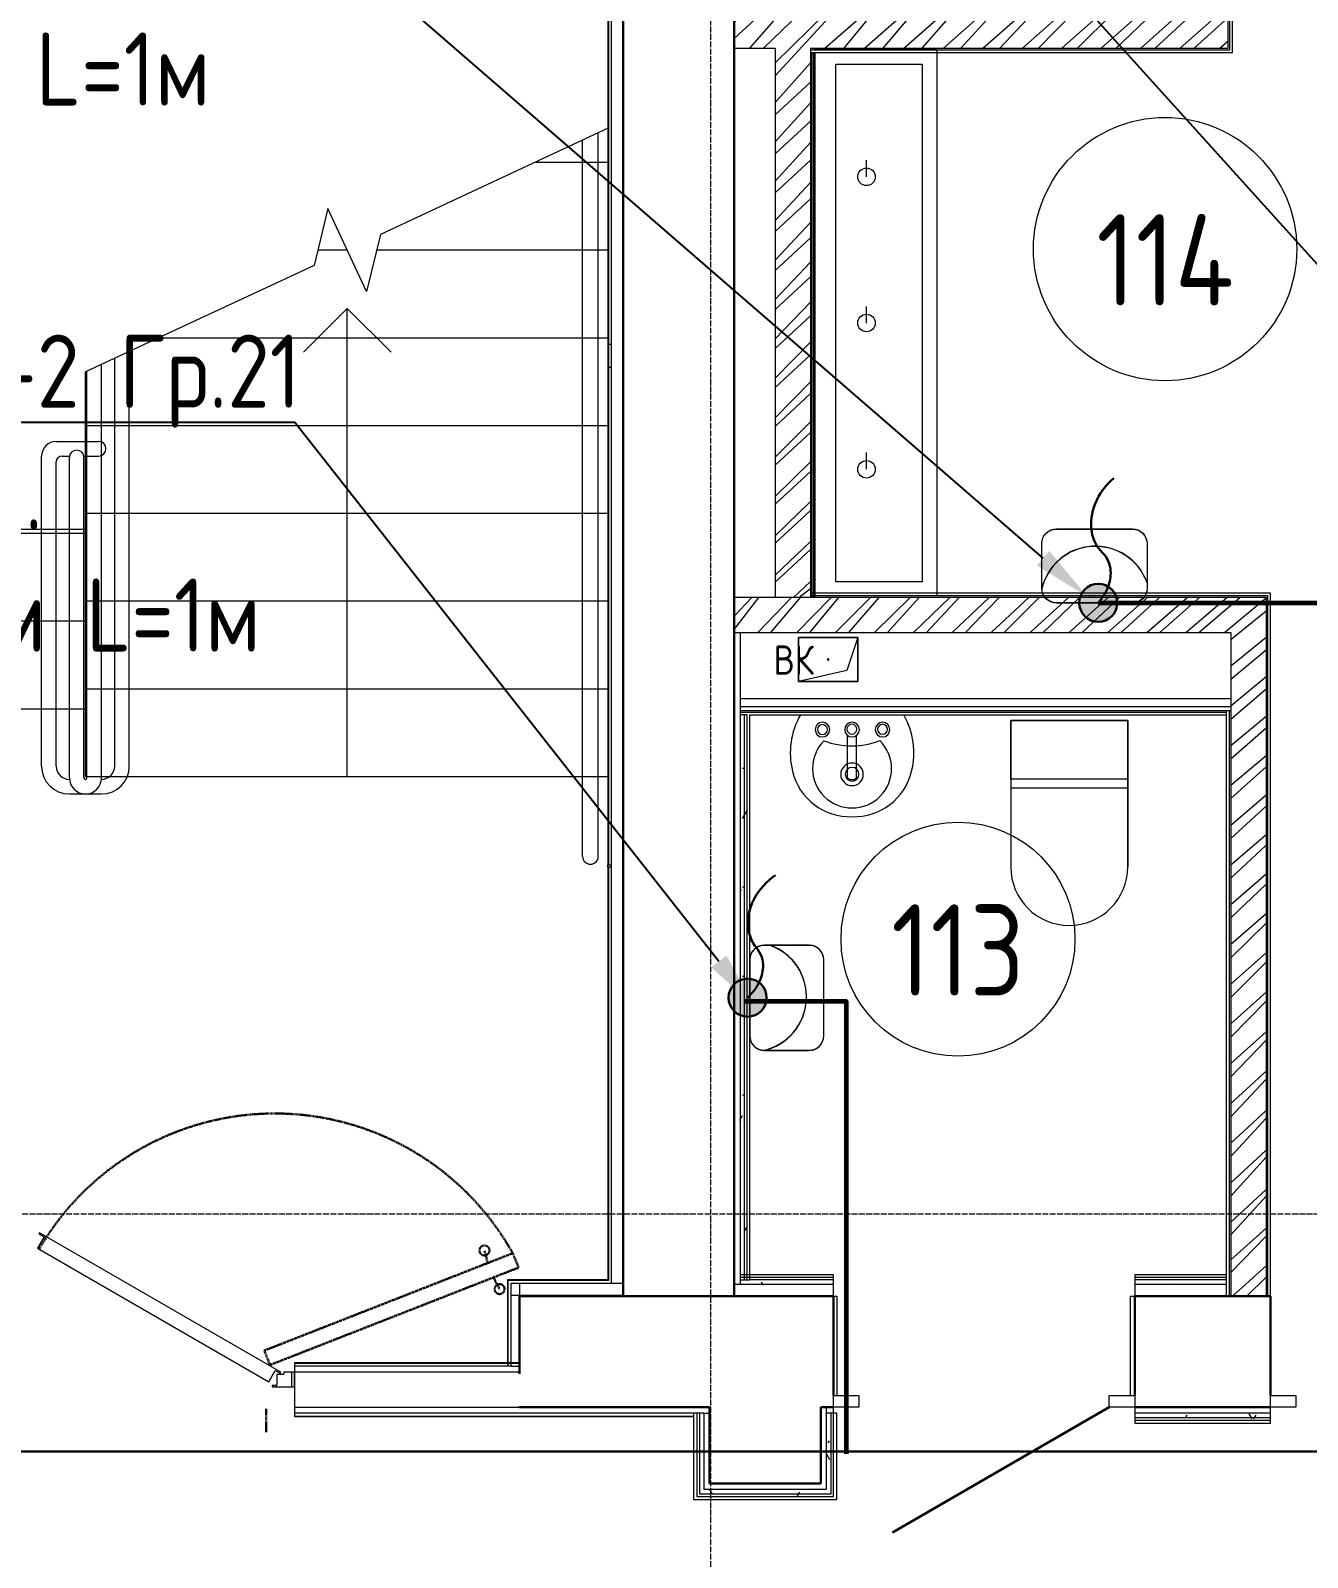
# Model space of a CAD drawing. Header units: millimetres. Extents: x -32 to 417638015, y -35 to 175284279.
# Drawn here: x 416269579 to 416273945, y 175243470 to 175248690 of the extents above; entities that cross this region are included whole.
import ezdxf
from ezdxf import colors
from ezdxf.entities.mleader import LeaderData, LeaderLine
from ezdxf.math import Vec2, Vec3

# ---------------------------------------------------------------- set-up
doc = ezdxf.new("R2010")
doc.units = ezdxf.units.MM
doc.linetypes.add('ADSK_Линия сетки', pattern=[25, 20, -2.5, 0, -2.5])
doc.linetypes.add('ADSK_Штриховая_ш3 п1_5', pattern=[4.5, 3, -1.5])
for name, color, linetype, lineweight in [('_ЭМ_гофра', 5, 'Continuous', 60), ('_ЭМ_ТХобщее_слой', 7, 'Continuous', 30), ('Аннотация', 7, 'Continuous', 18), ('Двери', 7, 'Continuous', 9), ('Лестницы', 7, 'Continuous', 9), ('Обобщенные модели', 7, 'Continuous', 18), ('Оси', 253, 'Continuous', 9), ('Перекрытие', 7, 'Continuous', 18), ('Сантехника', 7, 'Continuous', 18), ('Стены внутренние', 7, 'Continuous', 18), ('Стены наружные', 7, 'Continuous', 18), ('Стены несущие', 7, 'Continuous', 30), ('Стены отделка', 7, 'Continuous', 30), ('Стены перегородки', 7, 'Continuous', 30), ('Стены штриховка', 7, 'Continuous', 9), ('Стрелки вверх', 7, 'Continuous', 18), ('ТХ', 5, 'Continuous', 0), ('ШТРИХОВКА', 252, 'Continuous', 15), ('ЭМ_Лоток 1_2', 162, 'Continuous', 30), ('ЭОМ_Кабельный вывод', 1, 'Continuous', 35)]:
    doc.layers.add(name, color=color, linetype=linetype, lineweight=lineweight)
doc.layers.add('_ЭМ_Надписи', color=7, linetype='Continuous')
doc.layers.add('ЭОМ_Лотки рабочие', color=5, linetype='Continuous')
doc.layers.add('Линии', color=7, linetype='Continuous', lineweight=9, true_color=0x00a600)
doc.styles.add('GOST Common', font='GOST_Common.ttf', dxfattribs={"width": 0.9, "height": 349.9999999999996})
doc.styles.add('GOST Common_5', font='GOST_Common.ttf', dxfattribs={"width": 0.9, "height": 200})
doc.styles.add('ЭОМ', font='isocpeur.ttf', dxfattribs={"width": 0.85, "height": 250})
doc.linetypes.add('Cable in the tray', pattern='A,5,[130,ltypeshp.shx,S=1,R=0,X=0,Y=0],1.5,[130,ltypeshp.shx,S=1.5,R=90,X=0,Y=-1],1,[130,ltypeshp.shx,S=1,R=0,X=0.5,Y=0],5', length=12.5)
pattern_1 = [(0, (557.2005734382547, 188.9018102923583), (406.4, 101.6), [33.528, -271.272, 33.528, -271.272, -1625.6]), (0, (557.2005734382547, 188.9018102923583), (406.4, 101.6), [-609.6, 33.528, -576.072, 33.528, -271.272, -711.2]), (0, (557.2005734382547, 188.9018102923583), (406.4, 101.6), [-1524, 33.528, -169.672, 33.528, -474.472]), (120, (709.6005734382488, 239.7018102923575), (-291.1881810244989, 301.1527240979959), [33.52799999999996, -271.2719999999997, 33.52799999999996, -271.2719999999997, -1625.599999999999]), (120, (709.6005734382488, 239.7018102923575), (-291.1881810244989, 301.1527240979959), [-609.5999999999995, 33.52799999999996, -576.0719999999994, 33.52799999999996, -271.2719999999997, -711.1999999999995]), (120, (709.6005734382488, 239.7018102923575), (-291.1881810244989, 301.1527240979959), [-1523.999999999999, 33.52799999999996, -169.6719999999999, 33.52799999999996, -474.4719999999997]), (240, (760.4005734382372, 442.9018102923583), (-115.2118189755009, -402.7527240979958), [33.528, -271.272, 33.528, -271.272, -1625.6]), (240, (760.4005734382372, 442.9018102923583), (-115.2118189755009, -402.7527240979958), [-609.6, 33.528, -576.072, 33.528, -271.272, -711.2]), (240, (760.4005734382372, 442.9018102923583), (-115.2118189755009, -402.7527240979958), [-1524, 33.528, -169.672, 33.528, -474.472])]

# ---------------------------------------------------------------- blocks, each defined once
blk = doc.blocks.new('ТХ 1 этаж.')
at = {"layer": 'ТХ', "color": 252, "true_color": 0x939598}
for points in [[(15745.03123767377, 13920.18298309547), (16004.82650191785, 13920.18298309547, -0.414213562373095), (16054.82650191785, 13870.18298309547), (16054.82650191785, 13717.32307713729, -0.414213562373095), (16004.82650191785, 13667.32307716709), (15745.03123767377, 13667.32307716709, -0.414213562373095), (15695.03123767377, 13717.32307716709), (15695.03123767377, 13870.18298309547, -0.414213562373095)], [(14949.53877572421, 12187.54118410649), (14949.53877572421, 12447.33644835057, 0.414213562373095), (14899.53877572421, 12497.33644835057), (14746.67886976604, 12497.33644835057, 0.414213562373095), (14696.67886979584, 12447.33644835057), (14696.67886979584, 12187.54118410649, 0.414213562373095), (14746.67886979584, 12137.54118410649), (14899.53877572421, 12137.54118410649, 0.414213562373095)]]:
    blk.add_lwpolyline(points, format="xyb", close=True, dxfattribs=at)
for centre, start, end in [((15878.0957348466, 13673.51908820373), 19.61673463455898, 167.3478130291354), ((14702.87488083247, 12320.60568127932), 282.6521869710472, 70.3832653638703)]:
    blk.add_arc(centre, 187.6203580277616, start, end, dxfattribs=at)
blk = doc.blocks.new('1 этаж')
at = {"layer": 'Стены внутренние', "lineweight": 9}
h = blk.add_hatch(dxfattribs=at)
h.set_pattern_fill('FP_12', color=8, style=0, pattern_type=2)
h.set_pattern_definition(pattern_1)
h.paths.add_polyline_path([(7807.200573438284, 12907.6846196317), (7822.200573438284, 12907.6846196317), (7822.200573438284, 14839.95173423494), (7807.200573438284, 14839.95173423494), (7807.200573438284, 13565.80065126472)])
h = blk.add_hatch(dxfattribs=at)
h.set_pattern_fill('FP_12', color=8, style=0, pattern_type=2)
h.set_pattern_definition(pattern_1)
h.paths.add_polyline_path([(7831.200573438284, 12892.68461963172), (8126.381748866552, 12892.68461963172), (8126.381748866552, 12907.6846196317), (7807.200573438284, 12907.6846196317), (7807.200573438284, 12892.68461963172), (7822.200573438284, 12892.68461963172)])
h.paths.add_polyline_path([(9457.200573438313, 12892.68461963172), (9457.200573438313, 12907.6846196317), (9156.38174886658, 12907.6846196317), (9156.38174886658, 12892.68461963172)])
h = blk.add_hatch(dxfattribs=at)
h.set_pattern_fill('FP_12', color=8, style=0, pattern_type=2)
h.set_pattern_definition(pattern_1)
h.paths.add_polyline_path([(7682.805830363621, 12177.01381068587), (7682.805830363621, 12452.68461963167), (7667.805830363621, 12452.68461963167), (7667.805830363592, 12177.01381068587)])
h = blk.add_hatch(dxfattribs=at)
h.set_pattern_fill('FP_12', color=8, style=0, pattern_type=2)
h.set_pattern_definition(pattern_1)
h.paths.add_polyline_path([(8117.805830363621, 12192.01381068592), (8117.805830363621, 12452.68461963167), (8102.80583036365, 12452.68461963167), (8102.80583036365, 12192.01381068592)])
h = blk.add_hatch(dxfattribs=at)
h.set_pattern_fill('FP_12', color=8, style=0, pattern_type=2)
h.set_pattern_definition(pattern_1)
h.paths.add_polyline_path([(11117.0886627099, 12437.68461963163), (11202.94412380451, 12437.68461963163), (11202.94412380451, 12452.68461963167), (10650.38174886655, 12452.68461963167), (10650.38174886655, 12437.68461963163), (11114.90260441913, 12437.68461963163)])
h.paths.add_polyline_path([(9595.381748866523, 12437.68461963169), (9620.381748866552, 12437.68461963169), (9620.381748866552, 12452.68461963167), (9156.38174886658, 12452.68461963167), (9156.38174886658, 12437.68461963169), (9457.200573438313, 12437.68461963169)])
h = blk.add_hatch(dxfattribs=at)
h.set_pattern_fill('FP_12', color=8, style=0, pattern_type=2)
h.set_pattern_definition(pattern_1)
h.paths.add_polyline_path([(8082.80583036365, 12177.01381068587), (8117.805830363621, 12177.01381068587), (8117.805830363621, 12192.01381068592), (7682.805830363621, 12192.01381068592), (7683.024681366602, 12177.01381068587), (8070.371383627556, 12177.01381068587)])
at = {"layer": 'Стены штриховка'}
h = blk.add_hatch(dxfattribs=at)
h.set_pattern_fill('ANSI32', color=8, scale=10)
h.set_pattern_definition([(45, (-31496.66335460375, 188.9018102923583), (-67.35192090801866, 67.35192090801866), []), (45, (-31451.76205460375, 188.9018102923583), (-67.35192090801866, 67.35192090801866), [])])
h.paths.add_polyline_path([(9475.530879249942, 17239.12602867392), (8027.200573438255, 17239.12602867392), (8027.200573438255, 17239.14116865638), (7787.200573438313, 17239.1411686564), (7787.200573438313, 17119.12602867393), (7927.200573438255, 17119.12602867393), (7927.200573438255, 15240.70243787187), (8047.200573438255, 15240.70243787187), (8047.200573438255, 17119.12602867393), (9475.530879249942, 17119.12602867393)])
h.paths.add_polyline_path([(9605.38174886661, 15240.70243787187), (7787.200573438313, 15240.70243787187), (7787.200573438313, 15120.70243787189), (9485.38174886658, 15120.70243787189), (9485.38174886658, 13133.9018102919), (9605.381748866552, 13133.9018102919)])
h.paths.add_polyline_path([(9605.381748866552, 13133.9018102919), (9485.38174886658, 13133.9018102919), (9485.38174886658, 12852.68461963164), (9605.381748866552, 12852.68461963164)])
at = {"layer": 'Двери', "color": 8}
for p, q in [((5426.948871707384, 13055.28750531585), (5404.448871707373, 13016.31636214556)), ((5411.878363631699, 13069.18461963288), (5409.628363631698, 13065.28750531586)), ((5409.628363631698, 13065.28750531586), (5426.948871707384, 13055.28750531585)), ((6237.200573438136, 12592.68461963265), (5411.878363631699, 13069.18461963288)), ((5404.448871707373, 13016.31636214556), (6195.130065362438, 12559.81636214534)), ((6195.130065362438, 12559.81636214534), (6217.630065362448, 12598.78750531563)), ((6217.630065362448, 12598.78750531563), (6234.950573438135, 12588.78750531562)), ((6223.200573438246, 12584.71272205363), (6223.200573438246, 12549.18562130691)), ((6244.506624038648, 12584.71272205363), (6223.200573438246, 12584.71272205363)), ((6234.950573438135, 12588.78750531562), (6237.200573438136, 12592.68461963265)), ((6247.029510587698, 12592.68461963266), (6247.029510587698, 12587.23560860268)), ((6283.200573438246, 12592.68461963266), (6247.029510587698, 12592.68461963266)), ((6283.200573438246, 12592.68461963265), (6273.200573438159, 12592.68461963265)), ((6273.200573438159, 12592.68461963265), (6273.200573438159, 12542.68461963266)), ((6283.200573438246, 12542.68461963266), (6283.200573438246, 12592.68461963266)), ((6283.200573438246, 12542.68461963266), (6283.200573438246, 12592.68461963265)), ((6207.029510587699, 12546.68461963278), (6207.029510587699, 12542.68461963266)), ((6220.699571764108, 12546.68461963278), (6207.029510587699, 12546.68461963278)), ((6207.029510587699, 12542.68461963266), (6283.200573438246, 12542.68461963266)), ((6273.200573438159, 12542.68461963266), (6283.200573438246, 12542.68461963266)), ((8126.381748866512, 12512.68461963167), (8213.381748866512, 12512.68461963167)), ((8126.381748866512, 12472.68461963167), (8126.381748866512, 12512.68461963167)), ((8213.381748866512, 12512.68461963167), (8213.381748866512, 12472.68461963167)), ((9069.381748866514, 12512.68461963167), (9156.381748866512, 12512.68461963167)), ((9069.381748866514, 12472.68461963167), (9069.381748866514, 12512.68461963167)), ((9156.381748866512, 12512.68461963167), (9156.381748866512, 12472.68461963167)), ((9620.38174886654, 12512.68461963166), (9707.38174886654, 12512.68461963166)), ((9620.38174886654, 12472.68461963167), (9620.38174886654, 12512.68461963166)), ((9707.38174886654, 12512.68461963166), (9707.38174886654, 12472.68461963167)), ((8213.381748866512, 12472.68461963167), (8126.381748866512, 12472.68461963167)), ((9156.381748866512, 12472.68461963167), (9069.381748866514, 12472.68461963167)), ((9707.38174886654, 12472.68461963167), (9620.38174886654, 12472.68461963167))]:
    blk.add_line(p, q, dxfattribs=at)
at = {"layer": 'Двери', "color": 8, "lineweight": 30}
blk.add_line((9069.381748866514, 12472.68461963167), (8328.064003227033, 12044.68461963167), dxfattribs=at)
at = {"layer": 'Двери', "color": 8}
for centre, radius in [((6244.506624038648, 12587.23560860268), 2.522886549050668), ((6220.699571764108, 12549.18562130691), 2.501001674139161)]:
    blk.add_arc(centre, radius, 270, 0, dxfattribs=at)
at = {"layer": 'Лестницы', "color": 8}
for p, q in [((7358.611116980435, 16846.48652270498), (6576.89959036003, 16481.96845137384)), ((7358.611116980435, 16729.14116865625), (7358.611116980435, 16846.48652270498)), ((7106.963193133299, 16729.14116865626), (7358.611116980435, 16729.14116865626)), ((7106.963193133299, 16729.14116865626), (7358.611116980435, 16729.14116865626)), ((6397.577013583446, 16570.75176038074), (6350.32264360087, 16376.31388593867)), ((6529.645220377424, 16287.53057693178), (6397.577013583446, 16570.75176038074)), ((6576.89959036003, 16481.96845137384), (6529.645220377424, 16287.53057693178)), ((6363.161294351768, 16429.14116865626), (6463.611116980435, 16429.14116865626)), ((6363.161294351768, 16429.14116865626), (6463.611116980435, 16429.14116865626)), ((6564.060939609102, 16429.14116865626), (7355.200573438255, 16429.14116865626)), ((6564.060939609102, 16429.14116865626), (7355.200573438255, 16429.14116865626)), ((6350.32264360087, 16376.31388593867), (5568.611116980435, 16011.79581460754)), ((5820.259040827572, 16129.14116865626), (7355.200573438255, 16129.14116865626)), ((5820.259040827572, 16129.14116865626), (7355.200573438255, 16129.14116865626)), ((5568.611116980435, 15829.14116865626), (5568.611116980435, 16011.79581460754)), ((5568.611116980435, 15529.14116865626), (5568.611116980435, 15829.14116865626)), ((5568.611116980435, 15829.14116865626), (7355.200573438255, 15829.14116865626)), ((5568.611116980435, 15829.14116865626), (7355.200573438255, 15829.14116865626)), ((5568.611116980435, 15229.14116865626), (5568.611116980435, 15529.14116865626)), ((5568.611116980435, 15529.14116865626), (7355.200573438255, 15529.14116865626)), ((5568.611116980435, 15529.14116865626), (7355.200573438255, 15529.14116865626)), ((5568.611116980435, 15459.49932236551), (3736.352393798355, 15459.49932236551)), ((5568.611116980435, 15459.49932236551), (3736.352393798355, 15459.49932236551)), ((5568.611116980435, 14929.14116865626), (5568.611116980435, 15229.14116865626)), ((5568.611116980435, 15229.14116865626), (7355.200573438255, 15229.14116865626)), ((5568.611116980435, 15229.14116865626), (7355.200573438255, 15229.14116865626)), ((5568.611116980435, 15159.49932236551), (3738.87159503164, 15159.49932236551)), ((5568.611116980435, 15159.49932236551), (3738.87159503164, 15159.49932236551)), ((5568.611116980435, 14629.14116865626), (5568.611116980435, 14929.14116865626)), ((5568.611116980435, 14929.14116865626), (7355.200573438255, 14929.14116865626)), ((5568.611116980435, 14929.14116865626), (7355.200573438255, 14929.14116865626)), ((5568.611116980435, 14859.49932236551), (3741.390796264895, 14859.49932236551)), ((5568.611116980435, 14629.14116865626), (7355.200573438255, 14629.14116865626)), ((5568.611116980435, 14629.14116865626), (7355.200573438255, 14629.14116865626))]:
    blk.add_line(p, q, dxfattribs=at)
at = {"layer": 'Линии', "color": 8}
for p, q in [((7322.200573438255, 14355.93589688517), (7322.200573438255, 16829.14116865626)), ((7268.611116980435, 14355.93589688517), (7268.611116980435, 16804.14116865626)), ((5718.611116980435, 14664.14116865626), (5718.611116980435, 16079.14116865626)), ((5668.611116980435, 14664.36891290573), (5668.611116980435, 16059.14116865626)), ((5468.611116980435, 15774.49932236552), (5613.611116980435, 15774.49932236552)), ((5418.611116980435, 14664.14116865626), (5418.611116980435, 15724.49932236551)), ((5488.611116980435, 15724.49932236552), (5514.116219552612, 15724.49932236552)), ((5563.106014408258, 15724.49932236552), (5613.611116980435, 15724.49932236552)), ((5468.611116980435, 14664.36891290573), (5468.611116980435, 15706.18686528777)), ((5513.611116980435, 14569.14116865626), (5623.611116980435, 14569.14116865626))]:
    blk.add_line(p, q, dxfattribs=at)
at = {"layer": 'Линии', "color": 8, "lineweight": 18}
for p, q in [((5623.611116980435, 14624.14116865626), (5623.611116980435, 16036.72630632324)), ((5573.611116980435, 14624.14116865626), (5573.611116980435, 16014.14116865626)), ((5513.611116980435, 14624.14116865626), (5513.611116980435, 15719.49932236551)), ((5563.611116980435, 14624.14116865626), (5563.611116980435, 15719.49932236551))]:
    blk.add_line(p, q, dxfattribs=at)
at = {"layer": 'Линии', "color": 8, "linetype": 'ADSK_Штриховая_ш3 п1_5', "lineweight": 30}
for p, q in [((6180.095012635167, 12666.34172918689), (7029.58842967762, 12999.14994915579)), ((6944.384469791868, 12965.23074070474), (6932.870681319037, 13008.73284036673)), ((7029.58842967762, 12999.14994915579), (7049.597445343039, 12950.06669215849)), ((7049.597445343039, 12950.06669215849), (6199.428214243439, 12616.99370677895)), ((6963.534728489059, 12916.34968031679), (6984.635355749837, 12876.60344113367)), ((6199.428214243439, 12616.99370677895), (6180.095012635167, 12666.34172918689)), ((6187.092224323918, 12467.16963488348), (6187.092224323918, 12387.16963488348))]:
    blk.add_line(p, q, dxfattribs=at)
at = {"layer": 'Линии', "color": 8}
for centre, radius in [((9260.02400051197, 16432.01141018525), 450.0000000000006), ((8551.992484885734, 14072.58508875), 400)]:
    blk.add_circle(centre, radius, dxfattribs=at)
at = {"layer": 'Линии', "color": 8, "linetype": 'ADSK_Штриховая_ш3 п1_5', "lineweight": 30}
for centre, radius in [((6932.870681319037, 13008.73284036673), 17.00000000000313), ((6984.635355749837, 12876.60344113368), 17.00000000000387)]:
    blk.add_circle(centre, radius, dxfattribs=at)
at = {"layer": 'Линии', "color": 8}
for centre, radius, start, end in [((5468.611116980435, 15724.49932236551), 50, 90, 180), ((5613.611116980435, 15749.49932236551), 25, 270, 90), ((5488.611116980435, 15704.49932236552), 19.99999999998545, 90, 180), ((5538.611116980435, 15719.49932236551), 25, 0, 180), ((5513.611116980435, 14664.14116865626), 95, 180, 270), ((5513.838861229888, 14664.36891290573), 45.22774424946419, 180, 270), ((5568.611116980435, 14624.14116865626), 55.00000000000728, 180, 0), ((5568.611116980435, 14624.14116865626), 5, 180, 0), ((5623.383372730954, 14664.36891290573), 45.22774424946681, 270, 0), ((5623.611116980435, 14664.14116865626), 95, 270, 0), ((7295.405845209345, 14355.93589688517), 26.79472822891694, 180, 0)]:
    blk.add_arc(centre, radius, start, end, dxfattribs=at)
at = {"layer": 'Линии', "color": 8, "linetype": 'ADSK_Штриховая_ш3 п1_5', "lineweight": 30}
blk.add_arc((6215.860384606436, 12545.16133023535), 931.7433509574932, 29.15818085147275, 149.8569379988689, dxfattribs=at)
at = {"layer": 'Обобщенные модели', "color": 8}
for p, q in [((8007.20057343827, 14954.0072676172), (8007.20057343827, 15104.0072676172)), ((8007.20057343827, 15104.0072676172), (8209.588947352937, 15104.0072676172)), ((8209.588947352937, 15104.0072676172), (8007.20057343827, 15104.0072676172)), ((8007.20057343827, 15104.0072676172), (8007.20057343827, 14954.0072676172)), ((8209.588947352937, 15104.0072676172), (8172.088947352944, 14991.5072676172)), ((8209.588947352937, 15104.0072676172), (8209.588947352937, 14954.0072676172)), ((8209.588947352937, 14954.0072676172), (8209.588947352937, 15104.0072676172)), ((8172.088947352944, 14991.5072676172), (8007.20057343827, 14954.0072676172)), ((8209.588947352937, 14954.0072676172), (8007.20057343827, 14954.0072676172)), ((8007.20057343827, 14954.0072676172), (8209.588947352937, 14954.0072676172))]:
    blk.add_line(p, q, dxfattribs=at)
for radius, start, end in [(2.500000000000002, 0, 180), (2.499999999999998, 120.0000000000103, 180), (2.500000000000002, 180, 0), (2.499999999999999, 239.9999999999897, 345.0000000000056), (2.500000000000002, 14.99999999999445, 90)]:
    blk.add_arc((8108.394760395604, 15029.0072676172), radius, start, end, dxfattribs=at)
at = {"layer": 'Оси', "color": 8, "linetype": 'ADSK_Линия сетки'}
for p, q in [((7706.765926476695, -4162.595295516301), (7706.765926476737, 21955.21979350087)), ((-9557.527964694405, 13133.90181029196), (56672.20057343819, 13133.90181029175))]:
    blk.add_line(p, q, dxfattribs=at)
at = {"layer": 'Перекрытие', "color": 8}
for p, q in [((3736.22643373668, 15474.49932236552), (5568.611116980435, 15474.49932236552)), ((5568.611116980435, 14859.49932236551), (3741.390796264895, 14859.49932236551)), ((8126.381748866552, 12852.68461963168), (8137.805830363621, 12852.68461963168)), ((8137.805830363621, 12852.68461963168), (8137.805830363621, 12512.68461963166)), ((9141.381748866523, 12852.68461963167), (9156.381748866552, 12852.68461963167)), ((9141.381748866523, 12512.68461963167), (9141.381748866523, 12852.68461963167))]:
    blk.add_line(p, q, dxfattribs=at)
at = {"layer": 'Сантехника', "color": 8}
for p, q in [((8059.200573438293, 17114.12602867396), (8479.200573438291, 17114.12602867396)), ((8479.200573438291, 17114.12602867396), (8479.200573438273, 15246.41423327291)), ((8134.200573438289, 17064.12602867396), (8429.200573438291, 17064.12602867396)), ((8134.200573438272, 15294.12602867396), (8134.200573438289, 17064.12602867396)), ((8429.200573438291, 17064.12602867396), (8429.200573438275, 15294.12602867396)), ((8239.20057343829, 16679.12602867396), (8239.20057343829, 16736.12602867396)), ((8239.200573438282, 16179.12602867396), (8239.200573438282, 16236.12602867396)), ((8239.200573438275, 15679.12602867396), (8239.200573438276, 15736.12602867396)), ((8429.200573438275, 15294.12602867396), (8134.200573438272, 15294.12602867396)), ((9132.200573438255, 14819.95173423495), (8732.200573438255, 14819.95173423495)), ((8732.200573438255, 14819.95173423495), (8732.200573438255, 14319.95173423495)), ((8732.200573438255, 14619.95173423495), (8732.200573438255, 14819.95173423495)), ((8732.200573438255, 14819.95173423495), (9132.200573438255, 14819.95173423495)), ((9132.200573438255, 14319.95173423495), (9132.200573438255, 14819.95173423495)), ((9132.200573438255, 14819.95173423495), (9132.200573438255, 14619.95173423495)), ((8174.700573438313, 14625.06048072244), (8174.700573438313, 14769.26329233102)), ((8204.700573438313, 14625.06048072244), (8204.700573438313, 14769.26329233102)), ((8732.200573438255, 14619.95173423495), (8732.200573438255, 14319.95173423494)), ((9132.200573438255, 14619.95173423495), (8732.200573438255, 14619.95173423495)), ((9132.200573438255, 14619.95173423495), (9132.200573438255, 14319.95173423495)), ((8732.200573438255, 14589.95173423495), (9132.200573438255, 14589.95173423495))]:
    blk.add_line(p, q, dxfattribs=at)
for centre, radius in [((8239.200573438291, 16679.12602867396), 30.00000000000001), ((8239.200573438284, 16179.12602867396), 30.00000000000002), ((8239.200573438276, 15679.12602867396), 30.00000000000009)]:
    blk.add_circle(centre, radius, dxfattribs=at)
for centre, radius, start, end in [((8243.024320900375, 14709.18943054982), 264.4474127161751, 150.3649452362714, 193.635054763793), ((8243.024320900375, 14709.18943054982), 264.447412716175, 150.3649452362714, 193.635054763793), ((8136.37682597625, 14709.18943054982), 264.4474127161753, 346.3649452362069, 29.63505476372856), ((8136.376825976251, 14709.18943054982), 264.4474127161749, 346.3649452362069, 29.63505476372856), ((8088.43503428732, 14789.26329233102), 24.99999999999993, 0, 180), ((8088.43503428732, 14789.26329233102), 24.99999999999993, 180, 0), ((8088.43521225441, 14789.26329233102), 17.00297737807114, 0, 180), ((8088.43521225441, 14789.26329233102), 17.00297737807113, 180, 0), ((8189.700573438313, 14789.26329233102), 24.99999999999991, 0, 180), ((8189.700573438313, 14789.26329233102), 24.99999999999991, 180, 0), ((8188.936660145035, 14790.70780810078), 16.80563894265999, 90, 270), ((8188.936660145035, 14790.70780810078), 16.80563894266026, 270, 90), ((8294.015494031019, 14789.26329233102), 24.99999999999996, 0, 180), ((8294.015494031019, 14789.26329233102), 24.99999999999997, 180, 0), ((8294.015494031019, 14790.2811259048), 17.0017495933007, 0, 180), ((8294.015494031019, 14790.2811259048), 17.00174959330069, 180, 0), ((8189.7007514054, 14656.38352315456), 135.0000000000001, 135.4629123377302, 45.05560577051327), ((8188.144657482819, 15000.27510332327), 266.5831449939395, 249.1986397915275, 291.3198783166785), ((8189.7007514054, 14636.38352315456), 38.57607661376862, 0, 180), ((8183.81973520875, 14694.82798553839), 203.5258724390839, 193.635054763793, 271.655780225178), ((8183.81973520875, 14694.82798553839), 203.525872439084, 193.635054763793, 271.655780225178), ((8189.7007514054, 14636.38352315456), 38.57607661376864, 180, 0), ((8189.7007514054, 14636.38352315456), 23.491568270703, 0, 180), ((8189.7007514054, 14636.38352315456), 23.49156827070301, 180, 0), ((8195.581411667876, 14694.82798553839), 203.5258724390841, 268.344219774822, 346.3649452362069), ((8195.581411667876, 14694.82798553839), 203.5258724390839, 268.344219774822, 346.3649452362069), ((8932.200573438255, 14319.95173423495), 200.0000000000002, 180, 0), ((8932.200573438255, 14319.95173423495), 200.0000000000001, 180, 0)]:
    blk.add_arc(centre, radius, start, end, dxfattribs=at)
blk.add_ellipse((8189.700573438313, 14625.06048072244), major_axis=(-14.99999999999999, 7.086253565074535e-14), ratio=0.4285250731243595, start_param=1.265654248072678e-14, end_param=3.141592653589799, dxfattribs=at)
at = {"layer": 'Стены внутренние', "color": 8}
blk.add_line((8062.200573438284, 17104.14400075366), (8062.200573438284, 15240.70243787187), dxfattribs=at)
at = {"layer": 'Стены наружные', "color": 8}
blk.add_line((7355.200573438255, 14318.8362856314), (7355.200573438255, 14327.46223982983), dxfattribs=at)
at = {"layer": 'Стены несущие', "color": 8}
for p, q in [((7407.200573438255, 20291.4267533554), (7407.200573438255, 12852.68461963171)), ((7787.200573438313, 12852.68461963171), (7787.200573438313, 20291.4267533554)), ((8126.381748866552, 12852.68461963171), (7052.805830363621, 12852.68461963171)), ((7052.805830363621, 12587.1661711908), (7052.805830363621, 12852.68461963171)), ((8126.381748866552, 12512.68461963167), (8126.381748866552, 12852.68461963171)), ((9156.381748866552, 12852.68461963164), (9156.381748866552, 12512.68461963167)), ((9156.381748866552, 12852.68461963164), (9620.381748866523, 12852.68461963164)), ((9620.381748866523, 12512.68461963166), (9620.381748866523, 12852.68461963164)), ((7052.805830363621, 12474.75446535535), (7052.805830363621, 12472.68461963166)), ((7052.805830363621, 12472.68461963166), (7702.80583036365, 12472.68461963166)), ((7702.80583036365, 12472.68461963166), (7702.80583036365, 12212.0138106859)), ((8082.805830363621, 12212.0138106859), (8082.805830363621, 12472.68461963166)), ((8126.381748866552, 12472.68461963166), (8082.805830363621, 12472.68461963166)), ((9620.381748866523, 12472.68461963166), (9156.381748866552, 12472.68461963166)), ((7702.80583036365, 12212.0138106859), (8082.805830363621, 12212.0138106859))]:
    blk.add_line(p, q, dxfattribs=at)
at = {"layer": 'Стены отделка', "color": 8, "lineweight": 9}
for p, q in [((7367.200573438255, 12895.74042038951), (7367.200573438255, 20281.42584639652)), ((7355.200573438255, 20089.92675335542), (7355.200573438255, 14327.46223982982)), ((9475.530879249942, 17119.12602867393), (9475.530879249942, 17239.12602867392)), ((9490.530879249913, 17104.12602867396), (9490.530879249913, 17254.14116865637)), ((7927.200573438255, 17119.12602867393), (7927.200573438255, 15240.70243787187)), ((8047.200573438255, 17119.12602867393), (9475.530879249942, 17119.12602867393)), ((8047.200573438255, 17104.12602867396), (9490.530879249913, 17104.12602867396)), ((8059.200573438255, 15240.70243787187), (8059.200573438255, 17104.12602867396)), ((7367.200573438255, 16105.40071064102), (7355.200573438255, 16105.40071064102)), ((7355.200573438255, 16027.76712285473), (7367.200573438255, 16027.76712285473)), ((9620.381748866523, 15255.70243787185), (8047.200573438255, 15255.70243787185)), ((9620.381748866523, 12852.68461963164), (9620.381748866523, 15255.70243787185)), ((9605.38174886661, 15240.70243787187), (9605.381748866552, 12852.68461963164)), ((7787.200573438313, 15120.70243787189), (9485.38174886658, 15120.70243787189)), ((7807.200573438284, 15120.70243787189), (7807.200573438284, 12892.6846196317)), ((9485.38174886658, 15120.70243787189), (9485.38174886658, 12852.68461963164)), ((9482.200573438313, 14894.95173423493), (7807.200573438284, 14894.95173423493)), ((7807.200573438284, 14854.95173423494), (9482.200573438313, 14854.95173423494)), ((7840.200573438313, 14839.95173423496), (9467.200573438342, 14839.95173423496)), ((7840.200573438226, 12907.68461963168), (7840.200573438313, 14839.95173423496)), ((9470.38174886661, 12852.68461963164), (9470.38174886661, 14854.95173423494)), ((7355.200573438255, 14327.46223982982), (7367.200573438255, 14327.46223982982)), ((7367.200573438255, 14318.83628563139), (7355.200573438255, 14318.83628563139)), ((7355.200573438255, 14318.83628563139), (7355.200573438255, 12907.74042038951)), ((7011.337690277025, 12905.74042038954), (7011.337690277025, 12612.6846196317)), ((7355.200573438255, 12907.74042038951), (7013.337690276996, 12907.74042038951)), ((7407.200573438255, 12895.74042038951), (7023.337690277025, 12895.74042038951)), ((7023.337690277025, 12895.74042038951), (7023.337690277025, 12612.6846196317)), ((7053.337690277054, 12612.6846196317), (7053.337690277054, 12895.74042038951)), ((8126.381748866552, 12925.68461963171), (7807.200573438284, 12925.68461963171)), ((7807.200573438284, 12907.68461963168), (7840.200573438226, 12907.68461963168)), ((8126.381748866552, 12852.68461963171), (8126.381748866552, 12925.68461963171)), ((9156.381748866494, 12925.68461963164), (9156.381748866552, 12852.68461963164)), ((9470.38174886661, 12925.68461963164), (9156.381748866494, 12925.68461963164)), ((7023.337690277025, 12855.74042038952), (7407.200573438255, 12855.74042038952)), ((7807.200573438284, 12892.6846196317), (7787.200573438226, 12892.6846196317)), ((6283.200573438226, 12624.68461963169), (6283.200573438226, 12592.6846196317)), ((7052.805830363621, 12624.68461963169), (6283.200573438226, 12624.68461963169)), ((7023.337690277025, 12612.6846196317), (7053.337690277054, 12612.6846196317)), ((6283.200573438226, 12472.68461963166), (6283.200573438226, 12440.68461963167)), ((6283.200573438226, 12440.68461963167), (7647.805830363621, 12440.68461963167)), ((7647.805830363621, 12440.68461963167), (7647.805830363621, 12157.01381068593)), ((7682.80583036365, 12452.68461963167), (7702.80583036365, 12452.68461963167)), ((7682.80583036365, 12452.68461963167), (7682.80583036365, 12192.0138106859)), ((8102.805830363621, 12192.0138106859), (8102.805830363621, 12472.68461963166)), ((8137.805830363592, 12452.68461963167), (8102.805830363621, 12452.68461963167)), ((8126.381748866552, 12452.68461963167), (8126.381748866552, 12472.68461963166)), ((8137.805830363592, 12157.01381068593), (8137.805830363592, 12452.68461963167)), ((9156.381748866552, 12472.68461963166), (9156.381748866494, 12417.68461963169)), ((9620.381748866523, 12452.68461963167), (9595.381748866523, 12452.68461963167)), ((9620.381748866523, 12417.68461963169), (9620.381748866523, 12472.68461963166)), ((9156.381748866494, 12417.68461963169), (9620.381748866523, 12417.68461963169)), ((7682.80583036365, 12192.0138106859), (8102.805830363621, 12192.0138106859)), ((7647.805830363621, 12157.01381068593), (8137.805830363592, 12157.01381068593))]:
    blk.add_line(p, q, dxfattribs=at)
at = {"layer": 'Стены перегородки', "color": 8, "lineweight": 18}
for p, q in [((6283.200573438226, 12592.6846196317), (6283.200573438226, 12472.68461963166)), ((7052.805830363621, 12592.6846196317), (6283.200573438226, 12592.6846196317)), ((6283.200573438226, 12472.68461963166), (7052.805830363621, 12472.68461963166))]:
    blk.add_line(p, q, dxfattribs=at)
at = {"layer": 'Стены штриховка', "color": 8}
for p, q in [((7357.200573438284, 20091.92675335546), (7357.200573438226, 14327.46223982982)), ((9481.53087924997, 17113.1260286739), (9481.530879249884, 17245.14116865635)), ((7787.200573438313, 17119.12602867393), (7927.200573438255, 17119.12602867393)), ((8047.200573438255, 17119.12602867393), (8047.200573438255, 15240.70243787187)), ((8047.200573438255, 17113.12602867397), (9481.53087924997, 17113.1260286739)), ((8053.200573438226, 15240.70243787187), (8053.200573438284, 17104.12602867396)), ((9611.381748866523, 15246.7024378719), (8047.200573438255, 15246.7024378719)), ((9611.381748866523, 12852.68461963164), (9611.381748866523, 15246.7024378719)), ((9605.38174886661, 15240.70243787187), (7787.200573438313, 15240.70243787187)), ((7807.200573438284, 14867.95173423495), (9482.200573438313, 14867.95173423495)), ((7807.200573438284, 14848.9517342349), (9467.200573438342, 14848.9517342349)), ((7831.200573438284, 14839.95173423496), (7807.200573438284, 14839.95173423496)), ((7822.200573438284, 12907.68461963168), (7822.200573438284, 14839.95173423496)), ((7831.200573438284, 12907.68461963168), (7831.200573438284, 14839.95173423496)), ((9479.38174886661, 14854.95173423501), (9479.381748866552, 12852.68461963164)), ((7357.200573438226, 14318.83628563139), (7357.200573438226, 12905.74042038954)), ((7013.337690276996, 12907.74042038951), (7011.337690277025, 12907.74042038951)), ((7011.337690277025, 12907.74042038951), (7011.337690277025, 12905.74042038954)), ((7357.200573438226, 12905.74042038954), (7011.337690277025, 12905.74042038954)), ((7013.337690276996, 12907.74042038951), (7013.337690276996, 12612.6846196317)), ((8126.381748866552, 12916.6846196317), (7807.200573438284, 12916.6846196317)), ((8126.381748866552, 12907.68461963168), (7840.200573438226, 12907.68461963168)), ((9470.38174886661, 12916.6846196317), (9156.381748866494, 12916.6846196317)), ((9470.38174886661, 12907.68461963168), (9156.381748866552, 12907.68461963168)), ((8126.381748866552, 12892.6846196317), (7807.200573438284, 12892.6846196317)), ((9470.38174886661, 12892.6846196317), (9156.381748866552, 12892.6846196317)), ((7052.805830363621, 12622.68461963166), (6283.200573438226, 12622.68461963173)), ((7023.337690277025, 12612.6846196317), (6283.200573438226, 12612.6846196317)), ((7682.80583036365, 12452.68461963167), (6283.200573438226, 12452.68461963167)), ((6283.200573438226, 12442.6846196317), (7647.805830363621, 12442.68461963163)), ((7647.805830363621, 12452.68461963167), (7647.805830363621, 12440.68461963167)), ((7658.805830363592, 12452.68461963167), (7658.80583036365, 12168.0138106859)), ((7667.805830363621, 12452.68461963159), (7667.805830363621, 12177.01381068592)), ((8117.805830363621, 12177.01381068585), (8117.805830363621, 12452.68461963167)), ((8126.805830363621, 12168.01381068584), (8126.805830363621, 12452.68461963167)), ((9595.381748866523, 12452.68461963167), (9156.381748866494, 12452.68461963167)), ((9156.381748866494, 12437.68461963169), (9620.381748866523, 12437.68461963169)), ((9156.381748866494, 12428.68461963167), (9620.381748866523, 12428.68461963167)), ((7658.805830363592, 12168.0138106859), (8126.805830363621, 12168.01381068584)), ((7667.805830363621, 12177.01381068592), (8117.805830363621, 12177.01381068585))]:
    blk.add_line(p, q, dxfattribs=at)
at = {"layer": 'Стрелки вверх', "color": 8}
for p, q in [((6463.611116980435, 16229.14116865626), (6313.611116980435, 16079.14116865626)), ((6463.611116980435, 16129.14116865626), (6463.611116980435, 16229.14116865626)), ((6463.611116980435, 16229.14116865626), (6613.611116980435, 16079.14116865626)), ((6463.611116980435, 15829.14116865626), (6463.611116980435, 16129.14116865626)), ((6463.611116980435, 15529.14116865626), (6463.611116980435, 15829.14116865626)), ((6463.611116980435, 15229.14116865626), (6463.611116980435, 15529.14116865626)), ((6463.611116980435, 14929.14116865626), (6463.611116980435, 15229.14116865626)), ((6463.611116980435, 14629.14116865626), (6463.611116980435, 14929.14116865626))]:
    blk.add_line(p, q, dxfattribs=at)
at = {"layer": 'ЭОМ_Лотки рабочие'}
blk.add_blockref('ТХ 1 этаж.', (-6856.491728035588, 1554.379405807718), dxfattribs=at)
at = {"layer": 'Аннотация', "color": 8, "style": 'GOST Common_5', "width": 0.9}
blk.add_text('ВК', height=100, dxfattribs=at).set_placement((7921.45394353458, 14976.89866902296))
at = {"layer": 'Аннотация', "color": 8, "lineweight": 9, "char_height": 312.5000000000001, "width": 520.2111192702771, "attachment_point": 5, "line_spacing_factor": 1.022765581104984, "style": 'GOST Common'}
for s, insert in [('114', (9260.02400051197, 16395.06328992662)), ('113', (8551.992484885734, 14035.63696849148))]:
    blk.add_mtext(s, dxfattribs=dict(at, insert=insert))
blk = doc.blocks.new('_ЭМ_ТХ2_1этаж')
at = {"layer": 'ТХ', "color": 252, "true_color": 0x939598}
for points in [[(126892.922117197, -55273.32828586573), (127152.7173814411, -55273.32828586573, -0.414213562373095), (127202.7173814411, -55323.32828586573), (127202.7173814411, -55476.18819182391, -0.414213562373095), (127152.7173814411, -55526.18819179411), (126892.922117197, -55526.18819179411, -0.414213562373095), (126842.922117197, -55476.18819179411), (126842.922117197, -55323.32828586573, -0.414213562373095)], [(126097.4296552475, -57005.97008485468), (126097.4296552475, -56746.1748206106, 0.414213562373095), (126047.4296552475, -56696.1748206106), (125894.5697492893, -56696.1748206106, 0.414213562373095), (125844.5697493191, -56746.1748206106), (125844.5697493191, -57005.97008485468, 0.414213562373095), (125894.5697493191, -57055.97008485468), (126047.4296552475, -57055.97008485468, 0.414213562373095)]]:
    blk.add_lwpolyline(points, format="xyb", close=True, dxfattribs=at)
for centre, start, end in [((127025.9866143698, -55519.99218075747), 19.61673463612972, 167.3478130291354), ((125850.7657603557, -56872.90558768185), 282.6521869708646, 70.3832653638703)]:
    blk.add_arc(centre, 187.6203580277616, start, end, dxfattribs=at)
blk = doc.blocks.new('*U776')
at = {"lineweight": -2}
h = blk.add_hatch(color=0, dxfattribs=at)
h.dxf.hatch_style = 1
edge = h.paths.add_edge_path()
edge.add_arc((0, 0), 65, 0, 360)
at = {"color": 0, "lineweight": -2}
blk.add_lwpolyline([(0, 0, -0.08936249028699324), (-33.54699348610042, 54.64490541890043, -0.1054592248489479), (-42.34812093632533, 108.4323192401098, -0.1873399643475958), (-14.35903466064995, 171.3885312818562, 0.1592570552632497), (22.20554293322368, 242.8633755169978, 0.1381598355351745), (10.91139109312155, 338.4752573265979, 0.1214254163346998), (-53.68847982658971, 426.3667056801171)], format="xyb", dxfattribs=at)
blk.add_circle((0, 0), 65, dxfattribs=at)
at = {"color": 7, "style": 'GOST Common', "width": 0.9}
blk.add_attdef('ОБОРУДОВАНИЕ', (25.45192302420901, 114.7032888709673), '', height=250, dxfattribs=at)
blk = doc.blocks.new('*U777')
at = {"lineweight": -2}
h = blk.add_hatch(color=0, dxfattribs=at)
h.dxf.hatch_style = 1
edge = h.paths.add_edge_path()
edge.add_arc((0, 0), 65, 0, 360)
at = {"color": 0, "lineweight": -2}
blk.add_lwpolyline([(0, 0, -0.08936249028699324), (-38.77061143841796, 51.07157868020385, -0.1054592248489479), (-52.83136315885265, 103.7293510507231, -0.1873399643475958), (-31.18499318376187, 169.1381291473519, 0.1592570552632497), (-1.844691808618549, 243.8694372335344, 0.1381598355351745), (-22.50948305315258, 337.9021773392021, 0.1214254163346998), (-95.45923578931713, 418.9970821868874)], format="xyb", dxfattribs=at)
blk.add_circle((0, 0), 65, dxfattribs=at)
at = {"color": 7, "style": 'GOST Common', "width": 0.9}
blk.add_attdef('ОБОРУДОВАНИЕ', (25.45192302420901, 114.7032888709673), '', height=250, dxfattribs=at)

msp = doc.modelspace()

# ---------------------------------------------------------------- linework, layer by layer
at = {"layer": '_ЭМ_гофра', "linetype": 'ByBlock', "elevation": 64.26463315267222}
msp.add_lwpolyline([(416273229.586037, 175246733.3656113), (416274479.3233376, 175246733.3656113)], dxfattribs=at)
at = {"layer": '_ЭМ_гофра', "linetype": 'ByBlock'}
msp.add_lwpolyline([(416272021.1112078, 175245371.4587688), (416272218.5467301, 175245371.4587688), (416272368.245355, 175245371.4587688), (416272368.245355, 175243823.727895)], dxfattribs=at)
at = {"layer": 'ЭМ_Лоток 1_2', "linetype": 'Cable in the tray', "ltscale": 50}
msp.add_lwpolyline([(416258769.7374049, 175254548.0820978), (416267029.5926038, 175254548.0820978), (416267029.5926038, 175243832.347793), (416306061.8873636, 175243832.347793)], dxfattribs=at)

# ---------------------------------------------------------------- block references
at = {"layer": '_ЭМ_ТХобщее_слой', "lineweight": 50}
msp.add_blockref('_ЭМ_ТХ2_1этаж', (416146193.7251987, 175302259.5538031), dxfattribs=at)
at = {"layer": 'ШТРИХОВКА'}
msp.add_blockref('1 этаж', (416264198.1010904, 175231510.6631508), dxfattribs=at)
at = {"layer": 'ЭОМ_Кабельный вывод', "color": 5, "lineweight": 30, "xscale": -1}
for name, p in [('*U776', (416273229.5793211, 175246733.3656113, 64.26463315267222)), ('*U777', (416272030.7810826, 175245383.4813503, 64.26463315267222))]:
    msp.add_blockref(name, p, dxfattribs=at)

# ---------------------------------------------------------------- leaders
at = {"layer": '_ЭМ_Надписи', "color": 7, "ltscale": 5}
ml = msp.add_multileader_mtext('Standard', dxfattribs=at)
ml.set_content('{\\fGOST Common|b0|i0|c204|p34;\\W0.9;\\C256;1ЩРС-2\\fISOCPEUR|b0|i0|c204|p34;\\W0.85; Гр.23\\PЭл.суш.\\P\\fGOST Common|b0|i0|c0|p34;\\W0.9;h=0.9\\fGOST Common|b0|i0|c204|p34;м \\fGOST Common|b0|i0|c0|p34;L=1\\fGOST Common|b0|i0|c204|p34;м}', color=1, style='ЭОМ')
ml.set_leader_properties()
ml.build(insert=Vec2(0, 0))
ml.multileader.update_dxf_attribs({"text_left_attachment_type": 6, "text_right_attachment_type": 6, "dogleg_length": 0, "arrow_head_size": 200})
ctx = ml.context
ctx.base_point, ctx.char_height, ctx.arrow_head_size, ctx.landing_gap_size, ctx.plane_origin = Vec3(416268928.8633012, 175251541.6208031, -64.26463315267222), 250, 200, 0, Vec3(416250666.1334786, 175261925.3645132, -64.26463315267222)
ctx.left_attachment, ctx.right_attachment = 6, 6
notes = []
notes.append((ctx, [(1, (1, 1, 0), (416270683.8633012, 175251541.6208031, -64.26463315267222), (-1, 0), 0, [(0, [(416275551.8455296, 175246146.4352905, -64.26463315267222)], 0, [])])]))
ctx.mtext.insert, ctx.mtext.width, ctx.mtext.defined_height, ctx.mtext.flow_direction = Vec3(416268928.8633012, 175251841.6208031, -64.26463315267222), 2073.809115969734, 545.6159617257083, 5
ml = msp.add_multileader_mtext('Standard', dxfattribs=at)
ml.set_content('{\\fGOST Common|b0|i0|c204|p34;\\W0.9;\\C256;1ЩРС-2\\fISOCPEUR|b0|i0|c204|p34;\\W0.85; Гр.22\\PЭл.суш.\\P\\fGOST Common|b0|i0|c0|p34;\\W0.9;h=0.9\\fGOST Common|b0|i0|c204|p34;м \\fGOST Common|b0|i0|c0|p34;L=1\\fGOST Common|b0|i0|c204|p34;м}', color=1, style='ЭОМ')
ml.set_leader_properties()
ml.build(insert=Vec2(0, 0))
ml.multileader.update_dxf_attribs({"text_left_attachment_type": 6, "text_right_attachment_type": 6, "dogleg_length": 0, "arrow_head_size": 200})
ctx = ml.context
ctx.base_point, ctx.char_height, ctx.arrow_head_size, ctx.landing_gap_size, ctx.plane_origin = Vec3(416268598.6966882, 175249216.7700115, -64.26463315267222), 250, 200, 0, Vec3(416248340.6773435, 175262420.3757689, -64.26463315267222)
ctx.left_attachment, ctx.right_attachment = 6, 6
notes.append((ctx, [(1, (1, 1, 0), (416270353.6966882, 175249216.7700115, -64.26463315267222), (-1, 0), 0, [(0, [(416273192.2277044, 175246754.6692084, -64.26463315267222)], 0, [])])]))
ctx.mtext.insert, ctx.mtext.width, ctx.mtext.flow_direction = Vec3(416268598.6966882, 175249516.7700115, -64.26463315267222), 1959.802666626405, 5
ml = msp.add_multileader_mtext('Standard', dxfattribs=at)
ml.set_content('{\\fGOST Common|b0|i0|c204|p34;\\W0.9;\\C256;1ЩРС-2\\fISOCPEUR|b0|i0|c204|p34;\\W0.85; Гр.21\\PЭл.суш.\\P\\fGOST Common|b0|i0|c0|p34;\\W0.9;h=0.9\\fGOST Common|b0|i0|c204|p34;м \\fGOST Common|b0|i0|c0|p34;L=1\\fGOST Common|b0|i0|c204|p34;м}', color=1, style='ЭОМ')
ml.set_leader_properties()
ml.build(insert=Vec2(0, 0))
ml.multileader.update_dxf_attribs({"text_left_attachment_type": 6, "text_right_attachment_type": 6, "dogleg_length": 0, "arrow_head_size": 200})
ctx = ml.context
ctx.base_point, ctx.char_height, ctx.arrow_head_size, ctx.landing_gap_size, ctx.plane_origin = Vec3(416268770.3232108, 175247350.0822118, -64.26463315267222), 250, 200, 0, Vec3(416247170.7719836, 175261129.0419661, -64.26463315267222)
ctx.left_attachment, ctx.right_attachment = 6, 6
notes.append((ctx, [(1, (1, 1, 0), (416270482.8232108, 175247350.0822118, -64.26463315267222), (-1, 0), 0, [(0, [(416272056.4840347, 175245350.1127434, -64.26463315267222)], 0, [])])]))
ctx.mtext.insert, ctx.mtext.width, ctx.mtext.defined_height, ctx.mtext.flow_direction = Vec3(416268770.3232108, 175247650.0822118, -64.26463315267222), 2073.809115969734, 545.6159617257083, 5
for ctx, leaders in notes:
    for number, flags, end, landing, length, lines in leaders:
        leader = LeaderData()
        leader.index, (leader.has_last_leader_line, leader.has_dogleg_vector, leader.attachment_direction) = number, flags
        leader.last_leader_point, leader.dogleg_vector, leader.dogleg_length = Vec3(end), Vec3(landing), length
        for number, points, colour, breaks in lines:
            line = LeaderLine()
            line.index, line.vertices, line.color, line.breaks = number, Vec3.list(points), colors.encode_raw_color(colour), breaks
            leader.lines.append(line)
        ctx.leaders.append(leader)

doc.saveas('drawing.dxf')
